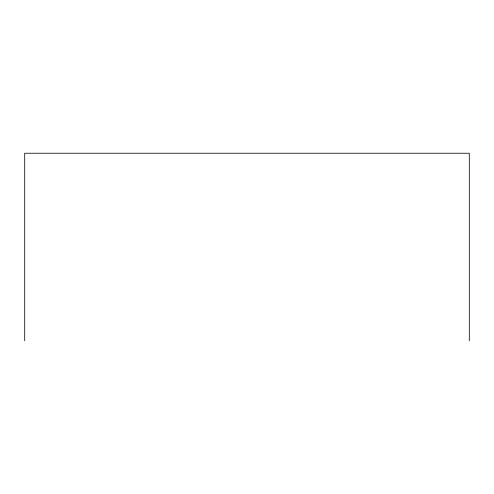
<?xml version="1.0" encoding="UTF-8"?>
<svg xmlns="http://www.w3.org/2000/svg" width="494" height="494" viewBox="0 0 494 494"><rect width="100%" height="100%" fill="white"/><g stroke="black" fill="none" stroke-linecap="round" stroke-linejoin="round"><path stroke-width="0.74" d="M469.3 340.761L469.3 153.239L24.7 153.239L24.7 340.761"/></g></svg>
